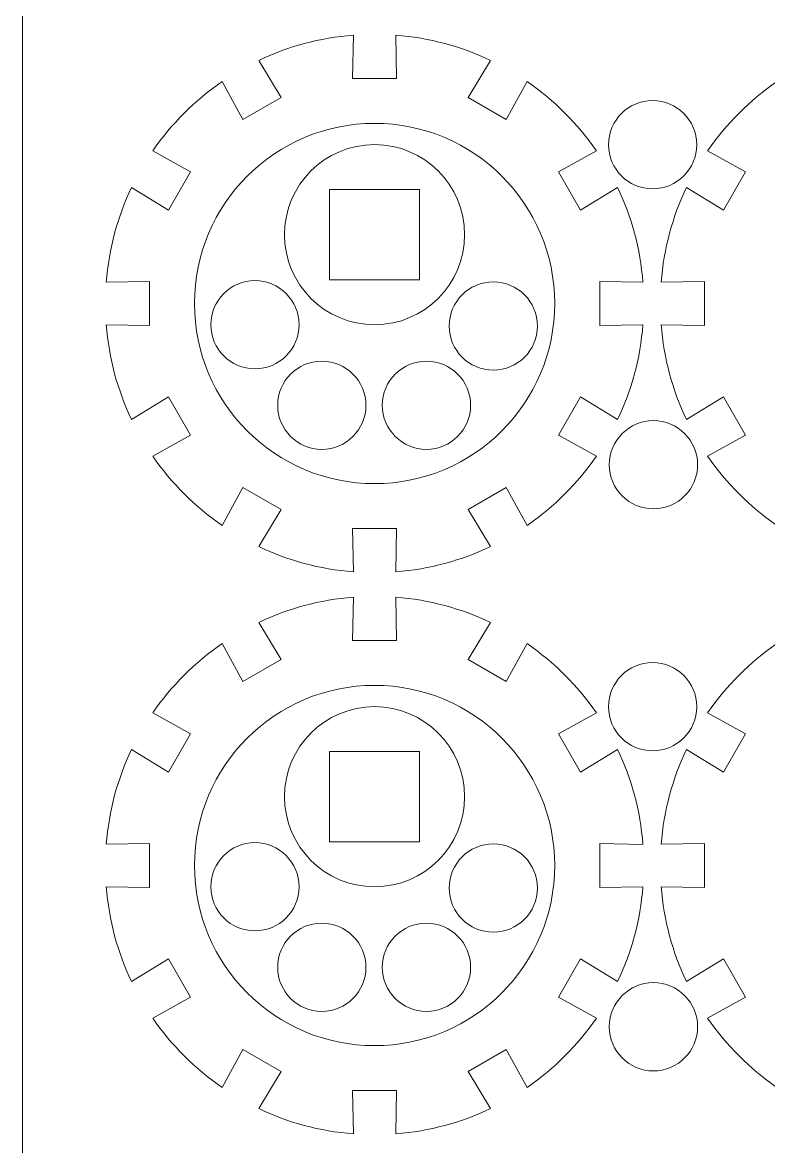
# Model space of a CAD drawing. Header units: centimetres. Extents: x -226 to -75, y 0 to 222.
# Drawn here: x -225.84 to -221.7, y 8.53 to 14.77 of the extents above; entities that cross this region are included whole.
import ezdxf

# ---------------------------------------------------------------- set-up
doc = ezdxf.new("R2010")
doc.units = ezdxf.units.CM
doc.header["$MEASUREMENT"] = 0
doc.layers.add('layer 1', color=7, linetype='Continuous')

msp = doc.modelspace()

# ---------------------------------------------------------------- linework, layer by layer
at = {"layer": 'layer 1', "color": 250, "lineweight": 20}
msp.add_lwpolyline([(-225.83724, 0.31703), (-195.83724, 0.31703), (-195.83724, 30.31703), (-225.83724, 30.31703), (-225.83724, 0.31703)], close=True, dxfattribs=at)
at = {"layer": 'layer 1', "color": 1, "lineweight": 9}
for points, knots in [([(-222.86131, 12.47639), (-222.86131, 12.47639), (-222.73879, 12.68855), (-222.73879, 12.68855), (-222.73879, 12.68855), (-222.73879, 12.68855), (-222.53291, 12.56395), (-222.53291, 12.56395), (-222.53291, 12.56395), (-222.45586, 12.72534), (-222.40725, 12.90275), (-222.39268, 13.08976), (-222.39268, 13.08976), (-222.39268, 13.08976), (-222.63264, 13.08486), (-222.63264, 13.08486), (-222.63264, 13.08486), (-222.63264, 13.08486), (-222.63264, 13.32986), (-222.63264, 13.32986), (-222.63264, 13.32986), (-222.63264, 13.32986), (-222.39268, 13.32492), (-222.39268, 13.32492), (-222.39268, 13.32492), (-222.40721, 13.51193), (-222.45582, 13.68934), (-222.53287, 13.8507), (-222.53287, 13.8507), (-222.53287, 13.8507), (-222.73882, 13.72621), (-222.73882, 13.72621), (-222.73882, 13.72621), (-222.73882, 13.72621), (-222.86134, 13.93833), (-222.86134, 13.93833), (-222.86134, 13.93833), (-222.86134, 13.93833), (-222.65077, 14.05419), (-222.65077, 14.05419), (-222.65077, 14.05419), (-222.75449, 14.20472), (-222.88498, 14.33521), (-223.03551, 14.439), (-223.03551, 14.439), (-223.03551, 14.439), (-223.15147, 14.22842), (-223.15147, 14.22842), (-223.15147, 14.22842), (-223.15147, 14.22842), (-223.36363, 14.35094), (-223.36363, 14.35094), (-223.36363, 14.35094), (-223.36363, 14.35094), (-223.23899, 14.55689), (-223.23899, 14.55689), (-223.23899, 14.55689), (-223.40035, 14.63391), (-223.5778, 14.68255), (-223.76477, 14.69716), (-223.76477, 14.69716), (-223.76477, 14.69716), (-223.7599, 14.45716), (-223.7599, 14.45716), (-223.7599, 14.45716), (-223.7599, 14.45716), (-224.00491, 14.45716), (-224.00491, 14.45716), (-224.00491, 14.45716), (-224.00491, 14.45716), (-224, 14.69716), (-224, 14.69716), (-224, 14.69716), (-224.18701, 14.68255), (-224.36439, 14.63398), (-224.52575, 14.55689), (-224.52575, 14.55689), (-224.52575, 14.55689), (-224.40122, 14.35101), (-224.40122, 14.35101), (-224.40122, 14.35101), (-224.40122, 14.35101), (-224.61341, 14.22849), (-224.61341, 14.22849), (-224.61341, 14.22849), (-224.61341, 14.22849), (-224.72926, 14.439), (-224.72926, 14.439), (-224.72926, 14.439), (-224.87979, 14.33528), (-225.01032, 14.20479), (-225.114, 14.05426), (-225.114, 14.05426), (-225.114, 14.05426), (-224.90357, 13.93833), (-224.90357, 13.93833), (-224.90357, 13.93833), (-224.90357, 13.93833), (-225.02602, 13.72621), (-225.02602, 13.72621), (-225.02602, 13.72621), (-225.02602, 13.72621), (-225.2319, 13.85077), (-225.2319, 13.85077), (-225.2319, 13.85077), (-225.30902, 13.68941), (-225.35763, 13.51197), (-225.3722, 13.32499), (-225.3722, 13.32499), (-225.3722, 13.32499), (-225.13228, 13.32986), (-225.13228, 13.32986), (-225.13228, 13.32986), (-225.13228, 13.32986), (-225.13224, 13.08486), (-225.13224, 13.08486), (-225.13224, 13.08486), (-225.13224, 13.08486), (-225.3722, 13.08983), (-225.3722, 13.08983), (-225.3722, 13.08983), (-225.35763, 12.90282), (-225.30902, 12.72541), (-225.23194, 12.56402), (-225.23194, 12.56402), (-225.23194, 12.56402), (-225.02609, 12.68855), (-225.02609, 12.68855), (-225.02609, 12.68855), (-225.02609, 12.68855), (-224.90357, 12.47639), (-224.90357, 12.47639), (-224.90357, 12.47639), (-224.90357, 12.47639), (-225.11404, 12.36057), (-225.11404, 12.36057), (-225.11404, 12.36057), (-225.01032, 12.21), (-224.87983, 12.07944), (-224.72926, 11.97576), (-224.72926, 11.97576), (-224.72926, 11.97576), (-224.61345, 12.18616), (-224.61345, 12.18616), (-224.61345, 12.18616), (-224.61345, 12.18616), (-224.40125, 12.06374), (-224.40125, 12.06374), (-224.40125, 12.06374), (-224.40125, 12.06374), (-224.52582, 11.85786), (-224.52582, 11.85786), (-224.52582, 11.85786), (-224.36442, 11.78082), (-224.18701, 11.73217), (-224, 11.71763), (-224, 11.71763), (-224, 11.71763), (-224.00491, 11.95756), (-224.00491, 11.95756), (-224.00491, 11.95756), (-224.00491, 11.95756), (-223.7599, 11.95756), (-223.7599, 11.95756), (-223.7599, 11.95756), (-223.7599, 11.95756), (-223.76481, 11.71763), (-223.76481, 11.71763), (-223.76481, 11.71763), (-223.57787, 11.73217), (-223.40042, 11.78082), (-223.23906, 11.85786), (-223.23906, 11.85786), (-223.23906, 11.85786), (-223.36359, 12.06374), (-223.36359, 12.06374), (-223.36359, 12.06374), (-223.36359, 12.06374), (-223.15143, 12.18623), (-223.15143, 12.18623), (-223.15143, 12.18623), (-223.15143, 12.18623), (-223.03558, 11.97576), (-223.03558, 11.97576), (-223.03558, 11.97576), (-222.88505, 12.07944), (-222.75456, 12.21), (-222.65084, 12.3605), (-222.65084, 12.3605), (-222.65084, 12.3605), (-222.86131, 12.47639), (-222.86131, 12.47639)], [0, 0, 0, 0, 0.0204082, 0.0204082, 0.0204082, 0.0204082, 0.0408163, 0.0408163, 0.0408163, 0.0408163, 0.0612245, 0.0612245, 0.0612245, 0.0612245, 0.0816327, 0.0816327, 0.0816327, 0.0816327, 0.1020408, 0.1020408, 0.1020408, 0.1020408, 0.122449, 0.122449, 0.122449, 0.122449, 0.1428571, 0.1428571, 0.1428571, 0.1428571, 0.1632653, 0.1632653, 0.1632653, 0.1632653, 0.1836735, 0.1836735, 0.1836735, 0.1836735, 0.2040816, 0.2040816, 0.2040816, 0.2040816, 0.2244898, 0.2244898, 0.2244898, 0.2244898, 0.244898, 0.244898, 0.244898, 0.244898, 0.2653061, 0.2653061, 0.2653061, 0.2653061, 0.2857143, 0.2857143, 0.2857143, 0.2857143, 0.3061224, 0.3061224, 0.3061224, 0.3061224, 0.3265306, 0.3265306, 0.3265306, 0.3265306, 0.3469388, 0.3469388, 0.3469388, 0.3469388, 0.3673469, 0.3673469, 0.3673469, 0.3673469, 0.3877551, 0.3877551, 0.3877551, 0.3877551, 0.4081633, 0.4081633, 0.4081633, 0.4081633, 0.4285714, 0.4285714, 0.4285714, 0.4285714, 0.4489796, 0.4489796, 0.4489796, 0.4489796, 0.4693878, 0.4693878, 0.4693878, 0.4693878, 0.4897959, 0.4897959, 0.4897959, 0.4897959, 0.5102041, 0.5102041, 0.5102041, 0.5102041, 0.5306122, 0.5306122, 0.5306122, 0.5306122, 0.5510204, 0.5510204, 0.5510204, 0.5510204, 0.5714286, 0.5714286, 0.5714286, 0.5714286, 0.5918367, 0.5918367, 0.5918367, 0.5918367, 0.6122449, 0.6122449, 0.6122449, 0.6122449, 0.6326531, 0.6326531, 0.6326531, 0.6326531, 0.6530612, 0.6530612, 0.6530612, 0.6530612, 0.6734694, 0.6734694, 0.6734694, 0.6734694, 0.6938776, 0.6938776, 0.6938776, 0.6938776, 0.7142857, 0.7142857, 0.7142857, 0.7142857, 0.7346939, 0.7346939, 0.7346939, 0.7346939, 0.755102, 0.755102, 0.755102, 0.755102, 0.7755102, 0.7755102, 0.7755102, 0.7755102, 0.7959184, 0.7959184, 0.7959184, 0.7959184, 0.8163265, 0.8163265, 0.8163265, 0.8163265, 0.8367347, 0.8367347, 0.8367347, 0.8367347, 0.8571429, 0.8571429, 0.8571429, 0.8571429, 0.877551, 0.877551, 0.877551, 0.877551, 0.8979592, 0.8979592, 0.8979592, 0.8979592, 0.9183673, 0.9183673, 0.9183673, 0.9183673, 0.9387755, 0.9387755, 0.9387755, 0.9387755, 0.9591837, 0.9591837, 0.9591837, 0.9591837, 1, 1, 1, 1]), ([(-219.78056, 12.47639), (-219.78056, 12.47639), (-219.65805, 12.68855), (-219.65805, 12.68855), (-219.65805, 12.68855), (-219.65805, 12.68855), (-219.45216, 12.56395), (-219.45216, 12.56395), (-219.45216, 12.56395), (-219.37512, 12.72534), (-219.3265, 12.90275), (-219.31193, 13.08976), (-219.31193, 13.08976), (-219.31193, 13.08976), (-219.55189, 13.08486), (-219.55189, 13.08486), (-219.55189, 13.08486), (-219.55189, 13.08486), (-219.55189, 13.32986), (-219.55189, 13.32986), (-219.55189, 13.32986), (-219.55189, 13.32986), (-219.31193, 13.32492), (-219.31193, 13.32492), (-219.31193, 13.32492), (-219.32647, 13.51193), (-219.37508, 13.68934), (-219.45213, 13.8507), (-219.45213, 13.8507), (-219.45213, 13.8507), (-219.65808, 13.72621), (-219.65808, 13.72621), (-219.65808, 13.72621), (-219.65808, 13.72621), (-219.7806, 13.93833), (-219.7806, 13.93833), (-219.7806, 13.93833), (-219.7806, 13.93833), (-219.57003, 14.05419), (-219.57003, 14.05419), (-219.57003, 14.05419), (-219.67374, 14.20472), (-219.80424, 14.33521), (-219.95477, 14.439), (-219.95477, 14.439), (-219.95477, 14.439), (-220.07072, 14.22842), (-220.07072, 14.22842), (-220.07072, 14.22842), (-220.07072, 14.22842), (-220.28289, 14.35094), (-220.28289, 14.35094), (-220.28289, 14.35094), (-220.28289, 14.35094), (-220.15825, 14.55689), (-220.15825, 14.55689), (-220.15825, 14.55689), (-220.31961, 14.63391), (-220.49706, 14.68255), (-220.68403, 14.69716), (-220.68403, 14.69716), (-220.68403, 14.69716), (-220.67916, 14.45716), (-220.67916, 14.45716), (-220.67916, 14.45716), (-220.67916, 14.45716), (-220.92416, 14.45716), (-220.92416, 14.45716), (-220.92416, 14.45716), (-220.92416, 14.45716), (-220.91926, 14.69716), (-220.91926, 14.69716), (-220.91926, 14.69716), (-221.10627, 14.68255), (-221.28365, 14.63398), (-221.44501, 14.55689), (-221.44501, 14.55689), (-221.44501, 14.55689), (-221.32048, 14.35101), (-221.32048, 14.35101), (-221.32048, 14.35101), (-221.32048, 14.35101), (-221.53267, 14.22849), (-221.53267, 14.22849), (-221.53267, 14.22849), (-221.53267, 14.22849), (-221.64852, 14.439), (-221.64852, 14.439), (-221.64852, 14.439), (-221.79905, 14.33528), (-221.92958, 14.20479), (-222.03326, 14.05426), (-222.03326, 14.05426), (-222.03326, 14.05426), (-221.82283, 13.93833), (-221.82283, 13.93833), (-221.82283, 13.93833), (-221.82283, 13.93833), (-221.94528, 13.72621), (-221.94528, 13.72621), (-221.94528, 13.72621), (-221.94528, 13.72621), (-222.15116, 13.85077), (-222.15116, 13.85077), (-222.15116, 13.85077), (-222.22828, 13.68941), (-222.27689, 13.51197), (-222.29146, 13.32499), (-222.29146, 13.32499), (-222.29146, 13.32499), (-222.05154, 13.32986), (-222.05154, 13.32986), (-222.05154, 13.32986), (-222.05154, 13.32986), (-222.0515, 13.08486), (-222.0515, 13.08486), (-222.0515, 13.08486), (-222.0515, 13.08486), (-222.29146, 13.08983), (-222.29146, 13.08983), (-222.29146, 13.08983), (-222.27689, 12.90282), (-222.22828, 12.72541), (-222.1512, 12.56402), (-222.1512, 12.56402), (-222.1512, 12.56402), (-221.94535, 12.68855), (-221.94535, 12.68855), (-221.94535, 12.68855), (-221.94535, 12.68855), (-221.82283, 12.47639), (-221.82283, 12.47639), (-221.82283, 12.47639), (-221.82283, 12.47639), (-222.0333, 12.36057), (-222.0333, 12.36057), (-222.0333, 12.36057), (-221.92958, 12.21), (-221.79909, 12.07944), (-221.64852, 11.97576), (-221.64852, 11.97576), (-221.64852, 11.97576), (-221.53271, 12.18616), (-221.53271, 12.18616), (-221.53271, 12.18616), (-221.53271, 12.18616), (-221.32051, 12.06374), (-221.32051, 12.06374), (-221.32051, 12.06374), (-221.32051, 12.06374), (-221.44508, 11.85786), (-221.44508, 11.85786), (-221.44508, 11.85786), (-221.28368, 11.78082), (-221.10627, 11.73217), (-220.91926, 11.71763), (-220.91926, 11.71763), (-220.91926, 11.71763), (-220.92416, 11.95756), (-220.92416, 11.95756), (-220.92416, 11.95756), (-220.92416, 11.95756), (-220.67916, 11.95756), (-220.67916, 11.95756), (-220.67916, 11.95756), (-220.67916, 11.95756), (-220.68406, 11.71763), (-220.68406, 11.71763), (-220.68406, 11.71763), (-220.49713, 11.73217), (-220.31968, 11.78082), (-220.15832, 11.85786), (-220.15832, 11.85786), (-220.15832, 11.85786), (-220.28285, 12.06374), (-220.28285, 12.06374), (-220.28285, 12.06374), (-220.28285, 12.06374), (-220.07069, 12.18623), (-220.07069, 12.18623), (-220.07069, 12.18623), (-220.07069, 12.18623), (-219.95484, 11.97576), (-219.95484, 11.97576), (-219.95484, 11.97576), (-219.80431, 12.07944), (-219.67381, 12.21), (-219.5701, 12.3605), (-219.5701, 12.3605), (-219.5701, 12.3605), (-219.78056, 12.47639), (-219.78056, 12.47639)], [0, 0, 0, 0, 0.0204082, 0.0204082, 0.0204082, 0.0204082, 0.0408163, 0.0408163, 0.0408163, 0.0408163, 0.0612245, 0.0612245, 0.0612245, 0.0612245, 0.0816327, 0.0816327, 0.0816327, 0.0816327, 0.1020408, 0.1020408, 0.1020408, 0.1020408, 0.122449, 0.122449, 0.122449, 0.122449, 0.1428571, 0.1428571, 0.1428571, 0.1428571, 0.1632653, 0.1632653, 0.1632653, 0.1632653, 0.1836735, 0.1836735, 0.1836735, 0.1836735, 0.2040816, 0.2040816, 0.2040816, 0.2040816, 0.2244898, 0.2244898, 0.2244898, 0.2244898, 0.244898, 0.244898, 0.244898, 0.244898, 0.2653061, 0.2653061, 0.2653061, 0.2653061, 0.2857143, 0.2857143, 0.2857143, 0.2857143, 0.3061224, 0.3061224, 0.3061224, 0.3061224, 0.3265306, 0.3265306, 0.3265306, 0.3265306, 0.3469388, 0.3469388, 0.3469388, 0.3469388, 0.3673469, 0.3673469, 0.3673469, 0.3673469, 0.3877551, 0.3877551, 0.3877551, 0.3877551, 0.4081633, 0.4081633, 0.4081633, 0.4081633, 0.4285714, 0.4285714, 0.4285714, 0.4285714, 0.4489796, 0.4489796, 0.4489796, 0.4489796, 0.4693878, 0.4693878, 0.4693878, 0.4693878, 0.4897959, 0.4897959, 0.4897959, 0.4897959, 0.5102041, 0.5102041, 0.5102041, 0.5102041, 0.5306122, 0.5306122, 0.5306122, 0.5306122, 0.5510204, 0.5510204, 0.5510204, 0.5510204, 0.5714286, 0.5714286, 0.5714286, 0.5714286, 0.5918367, 0.5918367, 0.5918367, 0.5918367, 0.6122449, 0.6122449, 0.6122449, 0.6122449, 0.6326531, 0.6326531, 0.6326531, 0.6326531, 0.6530612, 0.6530612, 0.6530612, 0.6530612, 0.6734694, 0.6734694, 0.6734694, 0.6734694, 0.6938776, 0.6938776, 0.6938776, 0.6938776, 0.7142857, 0.7142857, 0.7142857, 0.7142857, 0.7346939, 0.7346939, 0.7346939, 0.7346939, 0.755102, 0.755102, 0.755102, 0.755102, 0.7755102, 0.7755102, 0.7755102, 0.7755102, 0.7959184, 0.7959184, 0.7959184, 0.7959184, 0.8163265, 0.8163265, 0.8163265, 0.8163265, 0.8367347, 0.8367347, 0.8367347, 0.8367347, 0.8571429, 0.8571429, 0.8571429, 0.8571429, 0.877551, 0.877551, 0.877551, 0.877551, 0.8979592, 0.8979592, 0.8979592, 0.8979592, 0.9183673, 0.9183673, 0.9183673, 0.9183673, 0.9387755, 0.9387755, 0.9387755, 0.9387755, 0.9591837, 0.9591837, 0.9591837, 0.9591837, 1, 1, 1, 1]), ([(-222.33896, 13.84402), (-222.47404, 13.84402), (-222.58397, 13.95398), (-222.58397, 14.08903), (-222.58397, 14.08903), (-222.58397, 14.22414), (-222.47404, 14.33407), (-222.33896, 14.33407), (-222.33896, 14.33407), (-222.20388, 14.33407), (-222.09399, 14.22414), (-222.09399, 14.08903), (-222.09399, 14.08903), (-222.09399, 13.95398), (-222.20388, 13.84402), (-222.33896, 13.84402)], [0, 0, 0, 0, 0.2, 0.2, 0.2, 0.2, 0.4, 0.4, 0.4, 0.4, 0.6, 0.6, 0.6, 0.6, 1, 1, 1, 1]), ([(-223.88243, 14.20741), (-224.43471, 14.20741), (-224.88245, 13.7597), (-224.88245, 13.20743), (-224.88245, 13.20743), (-224.88245, 12.65512), (-224.43471, 12.20741), (-223.88243, 12.20741), (-223.88243, 12.20741), (-223.33016, 12.20741), (-222.88241, 12.65512), (-222.88241, 13.20743), (-222.88241, 13.20743), (-222.88241, 13.7597), (-223.33016, 14.20741), (-223.88243, 14.20741)], [0, 0, 0, 0, 0.2, 0.2, 0.2, 0.2, 0.4, 0.4, 0.4, 0.4, 0.6, 0.6, 0.6, 0.6, 1, 1, 1, 1]), ([(-223.8824, 14.08945), (-223.60628, 14.08945), (-223.3824, 13.86558), (-223.3824, 13.58942), (-223.3824, 13.58942), (-223.3824, 13.31334), (-223.60628, 13.08947), (-223.8824, 13.08947), (-223.8824, 13.08947), (-224.15855, 13.08947), (-224.38242, 13.31334), (-224.38242, 13.58942), (-224.38242, 13.58942), (-224.38242, 13.86558), (-224.15855, 14.08945), (-223.8824, 14.08945)], [0, 0, 0, 0, 0.2, 0.2, 0.2, 0.2, 0.4, 0.4, 0.4, 0.4, 0.6, 0.6, 0.6, 0.6, 1, 1, 1, 1]), ([(-224.54658, 12.84446), (-224.68166, 12.84446), (-224.79158, 12.95435), (-224.79158, 13.08947), (-224.79158, 13.08947), (-224.79158, 13.22451), (-224.68166, 13.3345), (-224.54658, 13.3345), (-224.54658, 13.3345), (-224.4115, 13.3345), (-224.30161, 13.22451), (-224.30161, 13.08947), (-224.30161, 13.08947), (-224.30161, 12.95435), (-224.4115, 12.84446), (-224.54658, 12.84446)], [0, 0, 0, 0, 0.2, 0.2, 0.2, 0.2, 0.4, 0.4, 0.4, 0.4, 0.6, 0.6, 0.6, 0.6, 1, 1, 1, 1]), ([(-223.22325, 12.83743), (-223.35833, 12.83743), (-223.46825, 12.94732), (-223.46825, 13.08237), (-223.46825, 13.08237), (-223.46825, 13.21748), (-223.35833, 13.32741), (-223.22325, 13.32741), (-223.22325, 13.32741), (-223.08817, 13.32741), (-222.97828, 13.21748), (-222.97828, 13.08237), (-222.97828, 13.08237), (-222.97828, 12.94732), (-223.08817, 12.83743), (-223.22325, 12.83743)], [0, 0, 0, 0, 0.2, 0.2, 0.2, 0.2, 0.4, 0.4, 0.4, 0.4, 0.6, 0.6, 0.6, 0.6, 1, 1, 1, 1]), ([(-222.38764, 13.20668), (-222.38764, 13.20668), (-222.38764, 13.20738), (-222.38764, 13.20738), (-222.38764, 13.20738), (-222.38764, 13.20738), (-222.38764, 13.20806), (-222.38764, 13.20806), (-222.38764, 13.20806), (-222.38764, 13.20806), (-222.38764, 13.20668), (-222.38764, 13.20668)], [0, 0, 0, 0, 0.25, 0.25, 0.25, 0.25, 0.5, 0.5, 0.5, 0.5, 1, 1, 1, 1]), ([(-224.17544, 12.39736), (-224.31055, 12.39736), (-224.42044, 12.50725), (-224.42044, 12.64236), (-224.42044, 12.64236), (-224.42044, 12.77741), (-224.31055, 12.8874), (-224.17544, 12.8874), (-224.17544, 12.8874), (-224.0404, 12.8874), (-223.93047, 12.77741), (-223.93047, 12.64236), (-223.93047, 12.64236), (-223.93047, 12.50725), (-224.0404, 12.39736), (-224.17544, 12.39736)], [0, 0, 0, 0, 0.2, 0.2, 0.2, 0.2, 0.4, 0.4, 0.4, 0.4, 0.6, 0.6, 0.6, 0.6, 1, 1, 1, 1]), ([(-223.59439, 12.39736), (-223.7295, 12.39736), (-223.83939, 12.50725), (-223.83939, 12.64236), (-223.83939, 12.64236), (-223.83939, 12.77741), (-223.7295, 12.8874), (-223.59439, 12.8874), (-223.59439, 12.8874), (-223.45935, 12.8874), (-223.34942, 12.77741), (-223.34942, 12.64236), (-223.34942, 12.64236), (-223.34942, 12.50725), (-223.45935, 12.39736), (-223.59439, 12.39736)], [0, 0, 0, 0, 0.2, 0.2, 0.2, 0.2, 0.4, 0.4, 0.4, 0.4, 0.6, 0.6, 0.6, 0.6, 1, 1, 1, 1]), ([(-222.33424, 12.06718), (-222.46936, 12.06718), (-222.57925, 12.17714), (-222.57925, 12.31225), (-222.57925, 12.31225), (-222.57925, 12.4473), (-222.46936, 12.55722), (-222.33424, 12.55722), (-222.33424, 12.55722), (-222.19916, 12.55722), (-222.08924, 12.4473), (-222.08924, 12.31225), (-222.08924, 12.31225), (-222.08924, 12.17714), (-222.19916, 12.06718), (-222.33424, 12.06718)], [0, 0, 0, 0, 0.2, 0.2, 0.2, 0.2, 0.4, 0.4, 0.4, 0.4, 0.6, 0.6, 0.6, 0.6, 1, 1, 1, 1]), ([(-222.86131, 9.35644), (-222.86131, 9.35644), (-222.73879, 9.5686), (-222.73879, 9.5686), (-222.73879, 9.5686), (-222.73879, 9.5686), (-222.53291, 9.444), (-222.53291, 9.444), (-222.53291, 9.444), (-222.45586, 9.60539), (-222.40725, 9.78281), (-222.39268, 9.96981), (-222.39268, 9.96981), (-222.39268, 9.96981), (-222.63264, 9.96491), (-222.63264, 9.96491), (-222.63264, 9.96491), (-222.63264, 9.96491), (-222.63264, 10.20991), (-222.63264, 10.20991), (-222.63264, 10.20991), (-222.63264, 10.20991), (-222.39268, 10.20497), (-222.39268, 10.20497), (-222.39268, 10.20497), (-222.40721, 10.39198), (-222.45582, 10.56939), (-222.53287, 10.73075), (-222.53287, 10.73075), (-222.53287, 10.73075), (-222.73882, 10.60626), (-222.73882, 10.60626), (-222.73882, 10.60626), (-222.73882, 10.60626), (-222.86134, 10.81838), (-222.86134, 10.81838), (-222.86134, 10.81838), (-222.86134, 10.81838), (-222.65077, 10.93424), (-222.65077, 10.93424), (-222.65077, 10.93424), (-222.75449, 11.08477), (-222.88498, 11.21526), (-223.03551, 11.31905), (-223.03551, 11.31905), (-223.03551, 11.31905), (-223.15147, 11.10847), (-223.15147, 11.10847), (-223.15147, 11.10847), (-223.15147, 11.10847), (-223.36363, 11.23099), (-223.36363, 11.23099), (-223.36363, 11.23099), (-223.36363, 11.23099), (-223.23899, 11.43694), (-223.23899, 11.43694), (-223.23899, 11.43694), (-223.40035, 11.51396), (-223.5778, 11.5626), (-223.76477, 11.57721), (-223.76477, 11.57721), (-223.76477, 11.57721), (-223.7599, 11.33721), (-223.7599, 11.33721), (-223.7599, 11.33721), (-223.7599, 11.33721), (-224.00491, 11.33721), (-224.00491, 11.33721), (-224.00491, 11.33721), (-224.00491, 11.33721), (-224, 11.57721), (-224, 11.57721), (-224, 11.57721), (-224.18701, 11.5626), (-224.36439, 11.51403), (-224.52575, 11.43694), (-224.52575, 11.43694), (-224.52575, 11.43694), (-224.40122, 11.23106), (-224.40122, 11.23106), (-224.40122, 11.23106), (-224.40122, 11.23106), (-224.61341, 11.10854), (-224.61341, 11.10854), (-224.61341, 11.10854), (-224.61341, 11.10854), (-224.72926, 11.31905), (-224.72926, 11.31905), (-224.72926, 11.31905), (-224.87979, 11.21533), (-225.01032, 11.08484), (-225.114, 10.93431), (-225.114, 10.93431), (-225.114, 10.93431), (-224.90357, 10.81838), (-224.90357, 10.81838), (-224.90357, 10.81838), (-224.90357, 10.81838), (-225.02602, 10.60626), (-225.02602, 10.60626), (-225.02602, 10.60626), (-225.02602, 10.60626), (-225.2319, 10.73082), (-225.2319, 10.73082), (-225.2319, 10.73082), (-225.30902, 10.56946), (-225.35763, 10.39202), (-225.3722, 10.20504), (-225.3722, 10.20504), (-225.3722, 10.20504), (-225.13228, 10.20991), (-225.13228, 10.20991), (-225.13228, 10.20991), (-225.13228, 10.20991), (-225.13224, 9.96491), (-225.13224, 9.96491), (-225.13224, 9.96491), (-225.13224, 9.96491), (-225.3722, 9.96988), (-225.3722, 9.96988), (-225.3722, 9.96988), (-225.35763, 9.78288), (-225.30902, 9.60546), (-225.23194, 9.44407), (-225.23194, 9.44407), (-225.23194, 9.44407), (-225.02609, 9.5686), (-225.02609, 9.5686), (-225.02609, 9.5686), (-225.02609, 9.5686), (-224.90357, 9.35644), (-224.90357, 9.35644), (-224.90357, 9.35644), (-224.90357, 9.35644), (-225.11404, 9.24062), (-225.11404, 9.24062), (-225.11404, 9.24062), (-225.01032, 9.09006), (-224.87983, 8.95949), (-224.72926, 8.85581), (-224.72926, 8.85581), (-224.72926, 8.85581), (-224.61345, 9.06621), (-224.61345, 9.06621), (-224.61345, 9.06621), (-224.61345, 9.06621), (-224.40125, 8.94379), (-224.40125, 8.94379), (-224.40125, 8.94379), (-224.40125, 8.94379), (-224.52582, 8.73791), (-224.52582, 8.73791), (-224.52582, 8.73791), (-224.36442, 8.66087), (-224.18701, 8.61222), (-224, 8.59768), (-224, 8.59768), (-224, 8.59768), (-224.00491, 8.83761), (-224.00491, 8.83761), (-224.00491, 8.83761), (-224.00491, 8.83761), (-223.7599, 8.83761), (-223.7599, 8.83761), (-223.7599, 8.83761), (-223.7599, 8.83761), (-223.76481, 8.59768), (-223.76481, 8.59768), (-223.76481, 8.59768), (-223.57787, 8.61222), (-223.40042, 8.66087), (-223.23906, 8.73791), (-223.23906, 8.73791), (-223.23906, 8.73791), (-223.36359, 8.94379), (-223.36359, 8.94379), (-223.36359, 8.94379), (-223.36359, 8.94379), (-223.15143, 9.06628), (-223.15143, 9.06628), (-223.15143, 9.06628), (-223.15143, 9.06628), (-223.03558, 8.85581), (-223.03558, 8.85581), (-223.03558, 8.85581), (-222.88505, 8.95949), (-222.75456, 9.09006), (-222.65084, 9.24055), (-222.65084, 9.24055), (-222.65084, 9.24055), (-222.86131, 9.35644), (-222.86131, 9.35644)], [0, 0, 0, 0, 0.0204082, 0.0204082, 0.0204082, 0.0204082, 0.0408163, 0.0408163, 0.0408163, 0.0408163, 0.0612245, 0.0612245, 0.0612245, 0.0612245, 0.0816327, 0.0816327, 0.0816327, 0.0816327, 0.1020408, 0.1020408, 0.1020408, 0.1020408, 0.122449, 0.122449, 0.122449, 0.122449, 0.1428571, 0.1428571, 0.1428571, 0.1428571, 0.1632653, 0.1632653, 0.1632653, 0.1632653, 0.1836735, 0.1836735, 0.1836735, 0.1836735, 0.2040816, 0.2040816, 0.2040816, 0.2040816, 0.2244898, 0.2244898, 0.2244898, 0.2244898, 0.244898, 0.244898, 0.244898, 0.244898, 0.2653061, 0.2653061, 0.2653061, 0.2653061, 0.2857143, 0.2857143, 0.2857143, 0.2857143, 0.3061224, 0.3061224, 0.3061224, 0.3061224, 0.3265306, 0.3265306, 0.3265306, 0.3265306, 0.3469388, 0.3469388, 0.3469388, 0.3469388, 0.3673469, 0.3673469, 0.3673469, 0.3673469, 0.3877551, 0.3877551, 0.3877551, 0.3877551, 0.4081633, 0.4081633, 0.4081633, 0.4081633, 0.4285714, 0.4285714, 0.4285714, 0.4285714, 0.4489796, 0.4489796, 0.4489796, 0.4489796, 0.4693878, 0.4693878, 0.4693878, 0.4693878, 0.4897959, 0.4897959, 0.4897959, 0.4897959, 0.5102041, 0.5102041, 0.5102041, 0.5102041, 0.5306122, 0.5306122, 0.5306122, 0.5306122, 0.5510204, 0.5510204, 0.5510204, 0.5510204, 0.5714286, 0.5714286, 0.5714286, 0.5714286, 0.5918367, 0.5918367, 0.5918367, 0.5918367, 0.6122449, 0.6122449, 0.6122449, 0.6122449, 0.6326531, 0.6326531, 0.6326531, 0.6326531, 0.6530612, 0.6530612, 0.6530612, 0.6530612, 0.6734694, 0.6734694, 0.6734694, 0.6734694, 0.6938776, 0.6938776, 0.6938776, 0.6938776, 0.7142857, 0.7142857, 0.7142857, 0.7142857, 0.7346939, 0.7346939, 0.7346939, 0.7346939, 0.755102, 0.755102, 0.755102, 0.755102, 0.7755102, 0.7755102, 0.7755102, 0.7755102, 0.7959184, 0.7959184, 0.7959184, 0.7959184, 0.8163265, 0.8163265, 0.8163265, 0.8163265, 0.8367347, 0.8367347, 0.8367347, 0.8367347, 0.8571429, 0.8571429, 0.8571429, 0.8571429, 0.877551, 0.877551, 0.877551, 0.877551, 0.8979592, 0.8979592, 0.8979592, 0.8979592, 0.9183673, 0.9183673, 0.9183673, 0.9183673, 0.9387755, 0.9387755, 0.9387755, 0.9387755, 0.9591837, 0.9591837, 0.9591837, 0.9591837, 1, 1, 1, 1]), ([(-219.78056, 9.35644), (-219.78056, 9.35644), (-219.65805, 9.5686), (-219.65805, 9.5686), (-219.65805, 9.5686), (-219.65805, 9.5686), (-219.45216, 9.444), (-219.45216, 9.444), (-219.45216, 9.444), (-219.37512, 9.60539), (-219.3265, 9.78281), (-219.31193, 9.96981), (-219.31193, 9.96981), (-219.31193, 9.96981), (-219.55189, 9.96491), (-219.55189, 9.96491), (-219.55189, 9.96491), (-219.55189, 9.96491), (-219.55189, 10.20991), (-219.55189, 10.20991), (-219.55189, 10.20991), (-219.55189, 10.20991), (-219.31193, 10.20497), (-219.31193, 10.20497), (-219.31193, 10.20497), (-219.32647, 10.39198), (-219.37508, 10.56939), (-219.45213, 10.73075), (-219.45213, 10.73075), (-219.45213, 10.73075), (-219.65808, 10.60626), (-219.65808, 10.60626), (-219.65808, 10.60626), (-219.65808, 10.60626), (-219.7806, 10.81838), (-219.7806, 10.81838), (-219.7806, 10.81838), (-219.7806, 10.81838), (-219.57003, 10.93424), (-219.57003, 10.93424), (-219.57003, 10.93424), (-219.67374, 11.08477), (-219.80424, 11.21526), (-219.95477, 11.31905), (-219.95477, 11.31905), (-219.95477, 11.31905), (-220.07072, 11.10847), (-220.07072, 11.10847), (-220.07072, 11.10847), (-220.07072, 11.10847), (-220.28289, 11.23099), (-220.28289, 11.23099), (-220.28289, 11.23099), (-220.28289, 11.23099), (-220.15825, 11.43694), (-220.15825, 11.43694), (-220.15825, 11.43694), (-220.31961, 11.51396), (-220.49706, 11.5626), (-220.68403, 11.57721), (-220.68403, 11.57721), (-220.68403, 11.57721), (-220.67916, 11.33721), (-220.67916, 11.33721), (-220.67916, 11.33721), (-220.67916, 11.33721), (-220.92416, 11.33721), (-220.92416, 11.33721), (-220.92416, 11.33721), (-220.92416, 11.33721), (-220.91926, 11.57721), (-220.91926, 11.57721), (-220.91926, 11.57721), (-221.10627, 11.5626), (-221.28365, 11.51403), (-221.44501, 11.43694), (-221.44501, 11.43694), (-221.44501, 11.43694), (-221.32048, 11.23106), (-221.32048, 11.23106), (-221.32048, 11.23106), (-221.32048, 11.23106), (-221.53267, 11.10854), (-221.53267, 11.10854), (-221.53267, 11.10854), (-221.53267, 11.10854), (-221.64852, 11.31905), (-221.64852, 11.31905), (-221.64852, 11.31905), (-221.79905, 11.21533), (-221.92958, 11.08484), (-222.03326, 10.93431), (-222.03326, 10.93431), (-222.03326, 10.93431), (-221.82283, 10.81838), (-221.82283, 10.81838), (-221.82283, 10.81838), (-221.82283, 10.81838), (-221.94528, 10.60626), (-221.94528, 10.60626), (-221.94528, 10.60626), (-221.94528, 10.60626), (-222.15116, 10.73082), (-222.15116, 10.73082), (-222.15116, 10.73082), (-222.22828, 10.56946), (-222.27689, 10.39202), (-222.29146, 10.20504), (-222.29146, 10.20504), (-222.29146, 10.20504), (-222.05154, 10.20991), (-222.05154, 10.20991), (-222.05154, 10.20991), (-222.05154, 10.20991), (-222.0515, 9.96491), (-222.0515, 9.96491), (-222.0515, 9.96491), (-222.0515, 9.96491), (-222.29146, 9.96988), (-222.29146, 9.96988), (-222.29146, 9.96988), (-222.27689, 9.78288), (-222.22828, 9.60546), (-222.1512, 9.44407), (-222.1512, 9.44407), (-222.1512, 9.44407), (-221.94535, 9.5686), (-221.94535, 9.5686), (-221.94535, 9.5686), (-221.94535, 9.5686), (-221.82283, 9.35644), (-221.82283, 9.35644), (-221.82283, 9.35644), (-221.82283, 9.35644), (-222.0333, 9.24062), (-222.0333, 9.24062), (-222.0333, 9.24062), (-221.92958, 9.09006), (-221.79909, 8.95949), (-221.64852, 8.85581), (-221.64852, 8.85581), (-221.64852, 8.85581), (-221.53271, 9.06621), (-221.53271, 9.06621), (-221.53271, 9.06621), (-221.53271, 9.06621), (-221.32051, 8.94379), (-221.32051, 8.94379), (-221.32051, 8.94379), (-221.32051, 8.94379), (-221.44508, 8.73791), (-221.44508, 8.73791), (-221.44508, 8.73791), (-221.28368, 8.66087), (-221.10627, 8.61222), (-220.91926, 8.59768), (-220.91926, 8.59768), (-220.91926, 8.59768), (-220.92416, 8.83761), (-220.92416, 8.83761), (-220.92416, 8.83761), (-220.92416, 8.83761), (-220.67916, 8.83761), (-220.67916, 8.83761), (-220.67916, 8.83761), (-220.67916, 8.83761), (-220.68406, 8.59768), (-220.68406, 8.59768), (-220.68406, 8.59768), (-220.49713, 8.61222), (-220.31968, 8.66087), (-220.15832, 8.73791), (-220.15832, 8.73791), (-220.15832, 8.73791), (-220.28285, 8.94379), (-220.28285, 8.94379), (-220.28285, 8.94379), (-220.28285, 8.94379), (-220.07069, 9.06628), (-220.07069, 9.06628), (-220.07069, 9.06628), (-220.07069, 9.06628), (-219.95484, 8.85581), (-219.95484, 8.85581), (-219.95484, 8.85581), (-219.80431, 8.95949), (-219.67381, 9.09006), (-219.5701, 9.24055), (-219.5701, 9.24055), (-219.5701, 9.24055), (-219.78056, 9.35644), (-219.78056, 9.35644)], [0, 0, 0, 0, 0.0204082, 0.0204082, 0.0204082, 0.0204082, 0.0408163, 0.0408163, 0.0408163, 0.0408163, 0.0612245, 0.0612245, 0.0612245, 0.0612245, 0.0816327, 0.0816327, 0.0816327, 0.0816327, 0.1020408, 0.1020408, 0.1020408, 0.1020408, 0.122449, 0.122449, 0.122449, 0.122449, 0.1428571, 0.1428571, 0.1428571, 0.1428571, 0.1632653, 0.1632653, 0.1632653, 0.1632653, 0.1836735, 0.1836735, 0.1836735, 0.1836735, 0.2040816, 0.2040816, 0.2040816, 0.2040816, 0.2244898, 0.2244898, 0.2244898, 0.2244898, 0.244898, 0.244898, 0.244898, 0.244898, 0.2653061, 0.2653061, 0.2653061, 0.2653061, 0.2857143, 0.2857143, 0.2857143, 0.2857143, 0.3061224, 0.3061224, 0.3061224, 0.3061224, 0.3265306, 0.3265306, 0.3265306, 0.3265306, 0.3469388, 0.3469388, 0.3469388, 0.3469388, 0.3673469, 0.3673469, 0.3673469, 0.3673469, 0.3877551, 0.3877551, 0.3877551, 0.3877551, 0.4081633, 0.4081633, 0.4081633, 0.4081633, 0.4285714, 0.4285714, 0.4285714, 0.4285714, 0.4489796, 0.4489796, 0.4489796, 0.4489796, 0.4693878, 0.4693878, 0.4693878, 0.4693878, 0.4897959, 0.4897959, 0.4897959, 0.4897959, 0.5102041, 0.5102041, 0.5102041, 0.5102041, 0.5306122, 0.5306122, 0.5306122, 0.5306122, 0.5510204, 0.5510204, 0.5510204, 0.5510204, 0.5714286, 0.5714286, 0.5714286, 0.5714286, 0.5918367, 0.5918367, 0.5918367, 0.5918367, 0.6122449, 0.6122449, 0.6122449, 0.6122449, 0.6326531, 0.6326531, 0.6326531, 0.6326531, 0.6530612, 0.6530612, 0.6530612, 0.6530612, 0.6734694, 0.6734694, 0.6734694, 0.6734694, 0.6938776, 0.6938776, 0.6938776, 0.6938776, 0.7142857, 0.7142857, 0.7142857, 0.7142857, 0.7346939, 0.7346939, 0.7346939, 0.7346939, 0.755102, 0.755102, 0.755102, 0.755102, 0.7755102, 0.7755102, 0.7755102, 0.7755102, 0.7959184, 0.7959184, 0.7959184, 0.7959184, 0.8163265, 0.8163265, 0.8163265, 0.8163265, 0.8367347, 0.8367347, 0.8367347, 0.8367347, 0.8571429, 0.8571429, 0.8571429, 0.8571429, 0.877551, 0.877551, 0.877551, 0.877551, 0.8979592, 0.8979592, 0.8979592, 0.8979592, 0.9183673, 0.9183673, 0.9183673, 0.9183673, 0.9387755, 0.9387755, 0.9387755, 0.9387755, 0.9591837, 0.9591837, 0.9591837, 0.9591837, 1, 1, 1, 1]), ([(-222.33896, 10.72407), (-222.47404, 10.72407), (-222.58397, 10.83403), (-222.58397, 10.96908), (-222.58397, 10.96908), (-222.58397, 11.10419), (-222.47404, 11.21412), (-222.33896, 11.21412), (-222.33896, 11.21412), (-222.20388, 11.21412), (-222.09399, 11.10419), (-222.09399, 10.96908), (-222.09399, 10.96908), (-222.09399, 10.83403), (-222.20388, 10.72407), (-222.33896, 10.72407)], [0, 0, 0, 0, 0.2, 0.2, 0.2, 0.2, 0.4, 0.4, 0.4, 0.4, 0.6, 0.6, 0.6, 0.6, 1, 1, 1, 1]), ([(-223.88243, 11.08746), (-224.43471, 11.08746), (-224.88245, 10.63975), (-224.88245, 10.08748), (-224.88245, 10.08748), (-224.88245, 9.53517), (-224.43471, 9.08746), (-223.88243, 9.08746), (-223.88243, 9.08746), (-223.33016, 9.08746), (-222.88241, 9.53517), (-222.88241, 10.08748), (-222.88241, 10.08748), (-222.88241, 10.63975), (-223.33016, 11.08746), (-223.88243, 11.08746)], [0, 0, 0, 0, 0.2, 0.2, 0.2, 0.2, 0.4, 0.4, 0.4, 0.4, 0.6, 0.6, 0.6, 0.6, 1, 1, 1, 1]), ([(-223.8824, 10.9695), (-223.60628, 10.9695), (-223.3824, 10.74563), (-223.3824, 10.46947), (-223.3824, 10.46947), (-223.3824, 10.19339), (-223.60628, 9.96952), (-223.8824, 9.96952), (-223.8824, 9.96952), (-224.15855, 9.96952), (-224.38242, 10.19339), (-224.38242, 10.46947), (-224.38242, 10.46947), (-224.38242, 10.74563), (-224.15855, 10.9695), (-223.8824, 10.9695)], [0, 0, 0, 0, 0.2, 0.2, 0.2, 0.2, 0.4, 0.4, 0.4, 0.4, 0.6, 0.6, 0.6, 0.6, 1, 1, 1, 1]), ([(-224.54658, 9.72451), (-224.68166, 9.72451), (-224.79158, 9.8344), (-224.79158, 9.96952), (-224.79158, 9.96952), (-224.79158, 10.10456), (-224.68166, 10.21456), (-224.54658, 10.21456), (-224.54658, 10.21456), (-224.4115, 10.21456), (-224.30161, 10.10456), (-224.30161, 9.96952), (-224.30161, 9.96952), (-224.30161, 9.8344), (-224.4115, 9.72451), (-224.54658, 9.72451)], [0, 0, 0, 0, 0.2, 0.2, 0.2, 0.2, 0.4, 0.4, 0.4, 0.4, 0.6, 0.6, 0.6, 0.6, 1, 1, 1, 1]), ([(-223.22325, 9.71748), (-223.35833, 9.71748), (-223.46825, 9.82738), (-223.46825, 9.96242), (-223.46825, 9.96242), (-223.46825, 10.09753), (-223.35833, 10.20746), (-223.22325, 10.20746), (-223.22325, 10.20746), (-223.08817, 10.20746), (-222.97828, 10.09753), (-222.97828, 9.96242), (-222.97828, 9.96242), (-222.97828, 9.82738), (-223.08817, 9.71748), (-223.22325, 9.71748)], [0, 0, 0, 0, 0.2, 0.2, 0.2, 0.2, 0.4, 0.4, 0.4, 0.4, 0.6, 0.6, 0.6, 0.6, 1, 1, 1, 1]), ([(-222.38764, 10.08673), (-222.38764, 10.08673), (-222.38764, 10.08744), (-222.38764, 10.08744), (-222.38764, 10.08744), (-222.38764, 10.08744), (-222.38764, 10.08811), (-222.38764, 10.08811), (-222.38764, 10.08811), (-222.38764, 10.08811), (-222.38764, 10.08673), (-222.38764, 10.08673)], [0, 0, 0, 0, 0.25, 0.25, 0.25, 0.25, 0.5, 0.5, 0.5, 0.5, 1, 1, 1, 1]), ([(-224.17544, 9.27741), (-224.31055, 9.27741), (-224.42044, 9.3873), (-224.42044, 9.52241), (-224.42044, 9.52241), (-224.42044, 9.65746), (-224.31055, 9.76745), (-224.17544, 9.76745), (-224.17544, 9.76745), (-224.0404, 9.76745), (-223.93047, 9.65746), (-223.93047, 9.52241), (-223.93047, 9.52241), (-223.93047, 9.3873), (-224.0404, 9.27741), (-224.17544, 9.27741)], [0, 0, 0, 0, 0.2, 0.2, 0.2, 0.2, 0.4, 0.4, 0.4, 0.4, 0.6, 0.6, 0.6, 0.6, 1, 1, 1, 1]), ([(-223.59439, 9.27741), (-223.7295, 9.27741), (-223.83939, 9.3873), (-223.83939, 9.52241), (-223.83939, 9.52241), (-223.83939, 9.65746), (-223.7295, 9.76745), (-223.59439, 9.76745), (-223.59439, 9.76745), (-223.45935, 9.76745), (-223.34942, 9.65746), (-223.34942, 9.52241), (-223.34942, 9.52241), (-223.34942, 9.3873), (-223.45935, 9.27741), (-223.59439, 9.27741)], [0, 0, 0, 0, 0.2, 0.2, 0.2, 0.2, 0.4, 0.4, 0.4, 0.4, 0.6, 0.6, 0.6, 0.6, 1, 1, 1, 1]), ([(-222.33424, 8.94723), (-222.46936, 8.94723), (-222.57925, 9.05719), (-222.57925, 9.1923), (-222.57925, 9.1923), (-222.57925, 9.32735), (-222.46936, 9.43727), (-222.33424, 9.43727), (-222.33424, 9.43727), (-222.19916, 9.43727), (-222.08924, 9.32735), (-222.08924, 9.1923), (-222.08924, 9.1923), (-222.08924, 9.05719), (-222.19916, 8.94723), (-222.33424, 8.94723)], [0, 0, 0, 0, 0.2, 0.2, 0.2, 0.2, 0.4, 0.4, 0.4, 0.4, 0.6, 0.6, 0.6, 0.6, 1, 1, 1, 1])]:
    msp.add_open_spline(points, degree=3, knots=knots, dxfattribs=at)
for points in [[(-224.13241, 13.83947), (-224.13241, 13.83947), (-224.13241, 13.33945), (-224.13241, 13.33945)], [(-223.63242, 13.83947), (-223.63242, 13.83947), (-224.13241, 13.83947), (-224.13241, 13.83947)], [(-223.63242, 13.33945), (-223.63242, 13.33945), (-223.63242, 13.83948), (-223.63242, 13.83948)], [(-224.13241, 13.33945), (-224.13241, 13.33945), (-223.63241, 13.33945), (-223.63241, 13.33945)], [(-224.13241, 10.71953), (-224.13241, 10.71953), (-224.13241, 10.2195), (-224.13241, 10.2195)], [(-223.63242, 10.71953), (-223.63242, 10.71953), (-224.13241, 10.71953), (-224.13241, 10.71953)], [(-223.63242, 10.21951), (-223.63242, 10.21951), (-223.63242, 10.71953), (-223.63242, 10.71953)], [(-224.13241, 10.21951), (-224.13241, 10.21951), (-223.63241, 10.21951), (-223.63241, 10.21951)]]:
    msp.add_open_spline(points, degree=3, dxfattribs=at)

doc.saveas('drawing.dxf')
